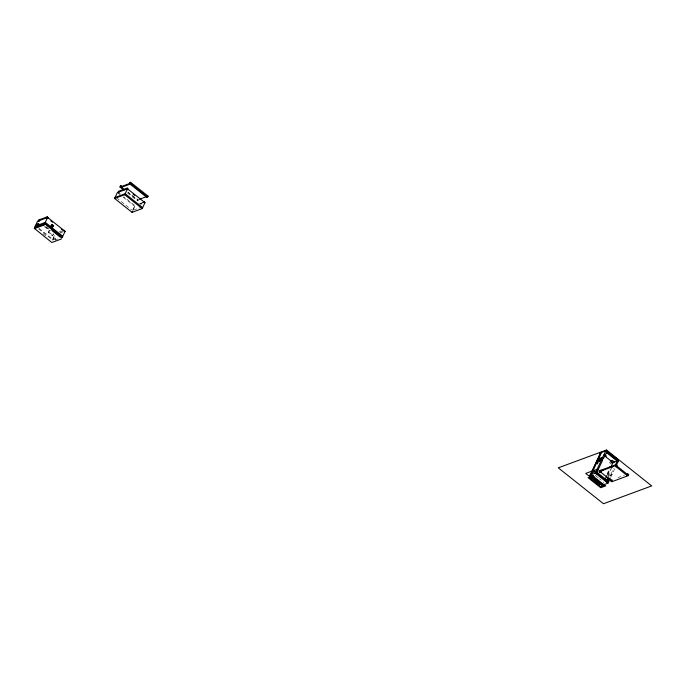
<?xml version="1.0" encoding="UTF-8"?>
<svg xmlns="http://www.w3.org/2000/svg" width="686" height="686" viewBox="0 0 686 686"><rect width="100%" height="100%" fill="white"/><g stroke="black" fill="none" stroke-linecap="round" stroke-linejoin="round"><path stroke-width="0.51" stroke-dasharray="3.43 2.57" d="M53.765 234.192L52.419 235.778L48.2 232.425L49.855 230.187L44.847 226.209M48.2 232.425L49.855 230.187M52.419 235.778L53.345 233.806M39.085 228.395L52.659 239.174L54.974 234.26M38.536 228.807L52.693 240.04L55.009 235.126M132.501 210.491L134.816 205.568M137.432 200.012L137.895 199.026M133.298 209.719L134.842 206.435L135.571 206.169L123.634 196.693M127.476 192.946L137.466 200.869L137.929 199.892L127.939 191.96M137.466 200.869L138.649 199.626M607.101 473.906L608.851 470.193M603.328 483.098L603.466 481.932M607.316 474.626L609.94 469.053M607.822 474.738L610.437 469.181M607.77 476.29L611.698 467.946M608.07 477.379L609.537 474.258L611.192 473.64L612.092 474.36L610.446 474.969L608.551 478.991M610.986 474.086L611.886 474.798L610.231 475.415L609.331 474.695L610.986 474.086L613.738 468.229M610.694 477.345L614.819 468.572M59.322 231.834L61.148 231.165M59.802 232.477L62.812 231.422M139.635 203.785L143.494 202.361M60.548 233.077L62.477 232.357M139.893 203.759L142.782 202.687M140.39 204.385L142.319 203.673M52.659 239.174L57.487 237.399M52.693 240.04L58.216 237.999M133.461 210.13L141.179 207.283M54.991 240.006L57.753 238.985M617.872 477.636L624.371 475.235M609.211 462.39L611.32 464.07M595.088 475.287L596.863 476.693M596.966 476.779L597.703 477.353M598.012 477.61L598.535 478.022M599.375 478.682L601.133 480.089M127.845 192.397L138.186 200.604M118.841 192.886L120.436 194.155M117.366 192.552L119.861 194.541M123.188 197.182L134.842 206.435M116.526 197.808L131.703 209.856M45.739 226.534L50.738 230.496M44.153 226.509L49.126 230.453M48.929 232.16L53.148 235.504M43.072 233.755L46.399 236.404M55.24 240.143A51.304 19.405 -51.5 0 1 55.763 239.929"/><path stroke-width="1.03" d="M44.35 224.494L43.998 225.051M34.343 228.378L51.827 242.51L61.346 239.011M36.71 224.253L37.456 224.854L39.145 224.228L38.39 223.627L36.71 224.253L35.938 225.9L36.684 226.491M47.154 216.87L46.931 217.771L47.686 218.362L47.994 217.711L47.154 216.87L38.956 219.906L38.253 220.978L38.999 221.569M38.39 223.627L37.619 225.274L38.373 225.874M43.552 223.893L43.244 224.545A51.304 19.405 -51.5 0 0 35.115 227.486L34.403 228.267M44.427 223.979L47.651 217.496L65.136 231.379L61.869 237.913M51.613 225.368L52.076 224.391L53.577 225.583L53.114 226.569L52.393 226.834L50.884 225.643L51.613 225.368L53.114 226.569M52.393 226.834L53.577 225.583M63.661 231.053C63.575 229.433 65.299 230.805 64.407 231.645L65.136 231.379M114.588 198.46L117.366 192.552L127.493 188.813L144.978 202.696L142.199 208.595L132.064 212.343L114.588 198.46L124.715 194.721L127.493 188.813M123.309 189.636L119.981 186.995L120.444 186.009L121.919 186.343L130.606 183.136L129.851 182.536L129.388 183.522L146.864 197.397L147.593 197.131L148.056 196.145L130.572 182.27L129.851 182.536M127.236 188.093L126.773 189.079L127.527 189.679L127.99 188.693L127.236 188.093L118.549 191.3L118.086 192.286L118.841 192.886M119.981 186.995L121.173 185.743M121.919 186.343L121.456 187.321L130.143 184.114L130.606 183.136M129.388 183.522L130.572 182.27M132.064 212.343L132.527 211.357M146.572 195.819L146.109 196.796L139.361 199.292M146.864 197.397L148.056 196.145M590.174 475.329L600.567 452.743L605.789 450.813L608.362 452.854M600.833 452.64L590.337 474.952L602.994 485.002L607.95 483.167L610.231 478.313M592.009 472.843L591.16 474.643L603.817 484.693M592.936 470.87L601.656 452.34M599.615 461.489L598.715 460.778L599.847 458.368L602.737 457.296L603.646 458.016L600.747 459.08L599.924 460.838M590.097 475.064L595.294 473.117L605.789 450.813M603.337 458.668L602.428 457.956L599.538 459.02L600.439 459.74L603.337 458.668L607.247 451.328L618.069 459.594L617.683 460.812L613.001 462.544L610.814 467.192M598.715 460.778L601.605 459.706L602.505 460.426L596.203 473.829L597.738 472.894L607.985 481.023L607.05 482.447L608.825 478.674L609.725 479.394L608.07 480.003L607.17 479.291L608.07 477.379M617.134 461.018L606.287 452.408L607.247 451.328M607.599 482.241L597.326 473.769L597.738 472.894M617.683 460.812L607.41 452.34L607.822 451.465M612.049 479.788L611.398 480.62L600.919 472.311L600.276 472.543L599.187 471.676L599.65 470.69L616.045 464.636L616.954 465.348L616.037 466.72L616.954 465.348M600.276 472.543L600.55 471.411L599.65 470.69M600.919 472.311L601.193 471.171M605.129 479.274L606.878 475.561M615.008 465.528L618.095 459.937M607.573 481.906L607.985 481.023M608.422 480.114L609.365 478.116M617.657 460.478L618.069 459.594M599.187 471.676L615.582 465.614L616.045 464.636M616.165 465.708L618.446 460.863L616.868 459.603M611.406 480.029L610.754 480.86L611.843 481.726L628.239 475.672L628.702 474.686L627.801 473.966L626.507 475.038L616.037 466.72M611.843 481.726L612.306 480.749M626.507 475.038L627.801 473.966M62.126 237.639L44.684 223.739M47.651 217.496L37.524 221.244L34.746 227.143L44.873 223.404L62.357 237.287L61.037 237.776M35.209 226.166L45.336 222.418L62.82 236.301M115.051 197.474L125.178 193.735L142.662 207.609M43.861 225.137L34.351 228.627M52.076 224.391L51.347 224.656L52.856 225.848M144.978 202.696L143.494 202.361M610.892 460.872L612.264 460.366L614.373 462.038M616.791 461.472L618.446 460.863M592.112 471.179L597.069 469.344L597.978 470.064M591.341 473.083L596.143 471.308L597.052 472.028M594.959 473.572L597.163 472.757M600.199 472.165L600.842 471.925M615.951 466.343L616.603 466.103M591.984 476.255L591.435 476.461A45.01 22.029 25.2 0 1 601.716 484.548A0.918 0.446 25.2 0 1 601.673 485.148M605.515 479.9L608.825 478.674M607.462 481.572L608.01 481.366M610.754 480.86L611.698 480.534M599.813 453.017L600.361 453.094M589.317 475.321L589.866 475.398M601.588 485.199L589.231 475.672M627.45 474.721L628.239 475.672M606.836 452.203L607.41 452.34M596.751 473.632L597.326 473.769M612.538 456.164L614.21 457.493M604.872 454.887L606.475 456.164M603.74 455.195L613.001 462.544M616.311 465.588L627.158 474.206M615.582 465.614L616.68 466.489M610.591 461.884L612.701 463.556M611.277 466.394L612.186 467.115M610.797 466.574L611.698 467.295M609.511 467.055L610.411 467.766M598.655 461.481L597.755 460.76L596.623 463.17L597.523 463.89M597.446 461.421L598.346 462.141M596.931 462.518L597.832 463.239M602.419 469.67L603.328 470.39M600.979 470.202L601.879 470.922M607.899 480.646L608.799 481.366M595.98 472.534L593.484 470.553L585.724 473.417L599.881 484.659M595.294 473.117L607.95 483.167M130.108 183.248L147.593 197.131M143.957 201.375L144.712 201.976M133.118 194.121L134.713 195.39M120.444 186.009L122.108 187.329M120.71 186.729L124.655 189.859M124.715 194.721L142.199 208.595M118.549 191.3L119.304 191.9M47.24 217.11L47.994 217.711M63.969 230.393L64.716 230.993M50.875 220.901L52.479 222.17M61.26 229.15L62.855 230.419M38.956 219.906L39.711 220.498M51.879 230.505L60.205 237.116M38.562 220.317L39.308 220.918M612.272 462.287A0.918 0.446 25.2 0 1 612.401 462.544M606.493 450.016L558.267 467.835L603.466 503.73L651.7 485.911L606.493 450.016M593.047 475.844L588.091 477.679L600.747 487.729L605.704 485.894L604.803 485.173L600.67 486.7L589.823 478.091L593.956 476.564L593.047 475.844"/></g></svg>
